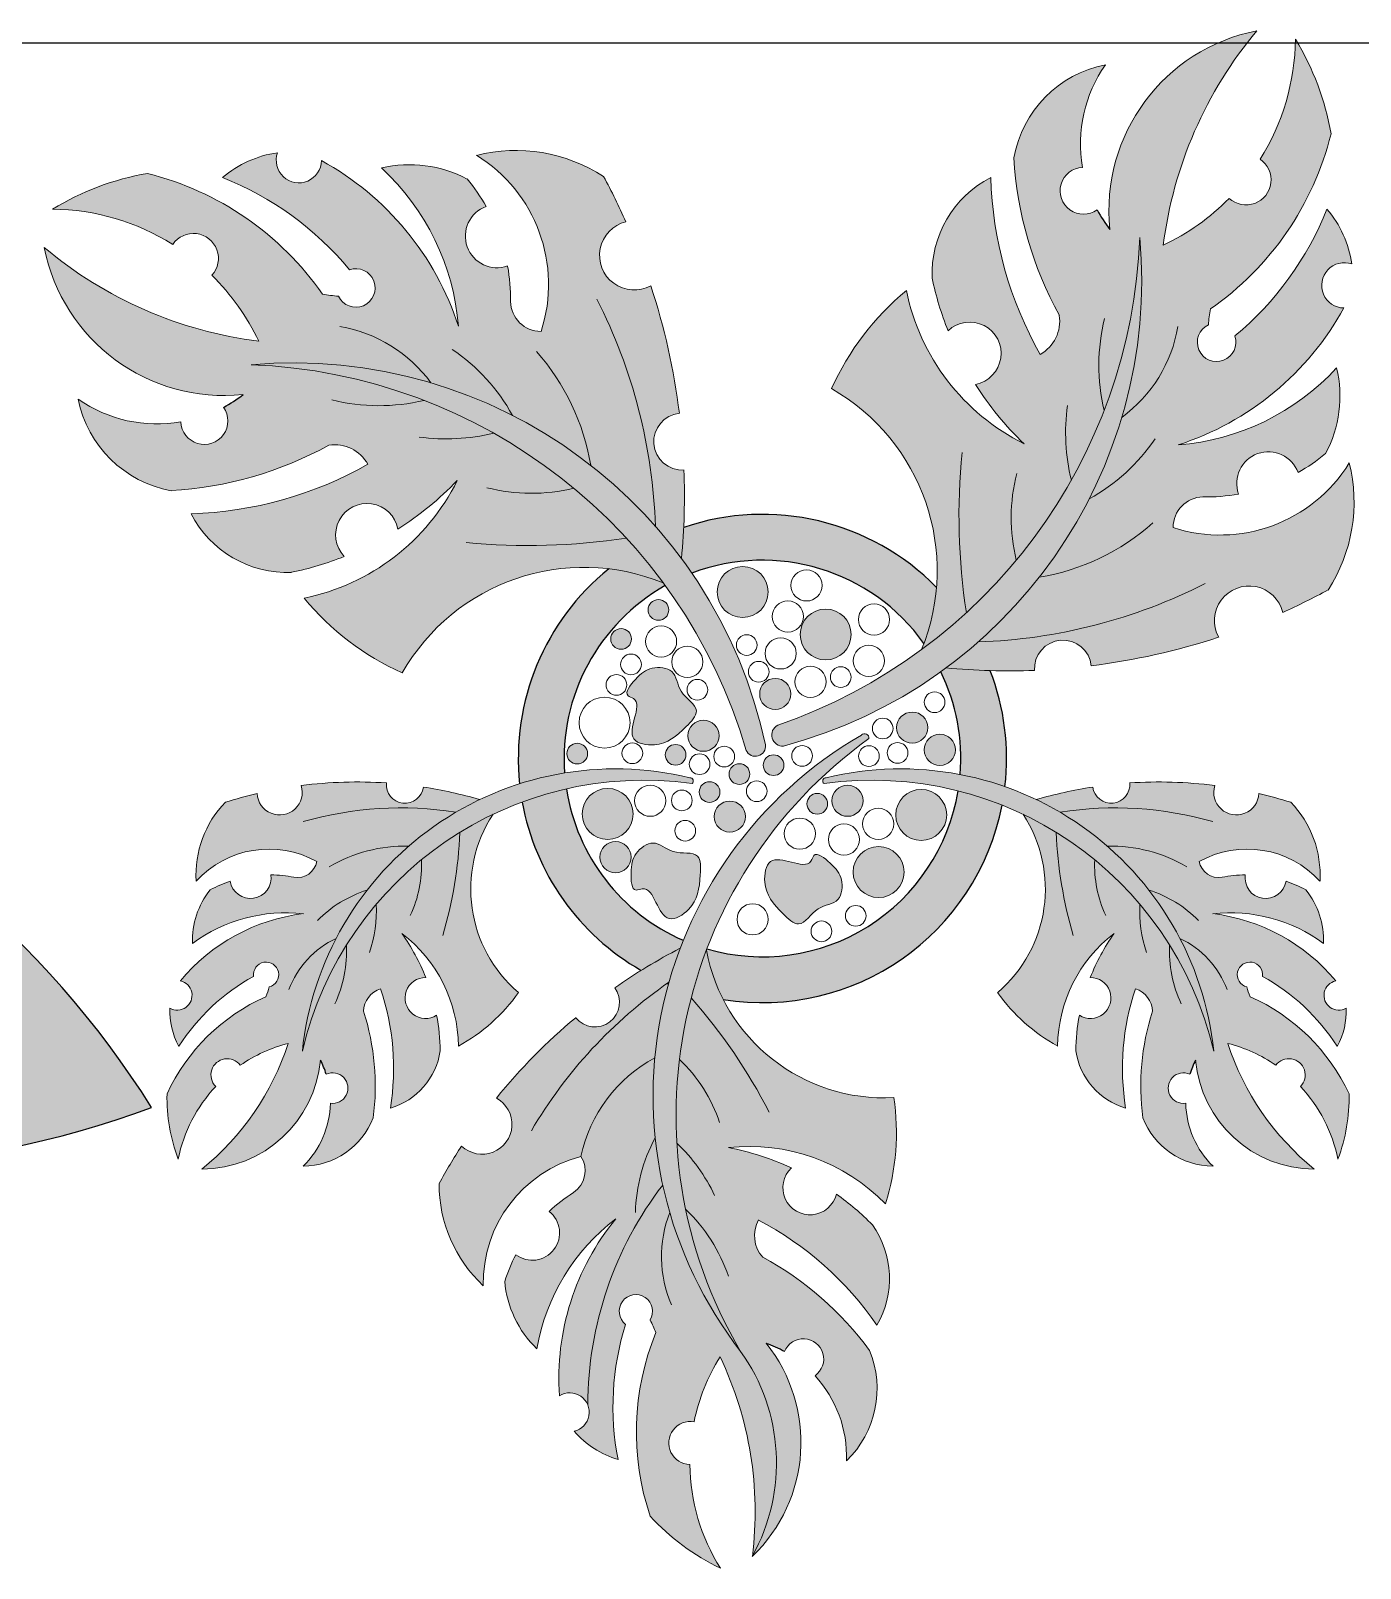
# Model space of a CAD drawing. Header units: inches. Extents: x 9636 to 21597, y -10243 to 557.
# Drawn here: x 14550.61 to 14568.34, y -8240.81 to -8220.3 of the extents above; entities that cross this region are included whole.
import ezdxf

# ---------------------------------------------------------------- set-up
doc = ezdxf.new("R2010")
doc.units = ezdxf.units.IN
doc.header["$MEASUREMENT"] = 0
doc.layers.add('estofado', color=7, linetype='Continuous', lineweight=25)
doc.layers.add('MESA', color=7, linetype='Continuous')

# ---------------------------------------------------------------- blocks, each defined once
blk = doc.blocks.new('FF')
at = {"layer": 'estofado', "ltscale": 0.1, "true_color": 0x939598}
h = blk.add_hatch(color=252, dxfattribs=at)
h.set_gradient(color1=(108, 164, 86), color2=(79, 120, 63), one_color=1, tint=0.36, name='CYLINDER')
h.paths.add_polyline_path([(14564.324, -8224.1, -0.314907), (14564.069, -8224.619, -0.122145), (14563.409, -8222.261, 0.291545), (14562.629, -8223.602, 0.043027), (14562.84, -8224.305, -1.339402), (14563.205, -8225.02, 0.060072), (14563.853, -8225.811, -0.231117), (14562.284, -8223.768, 0.11449), (14561.286, -8225.077, -0.376746), (14562.487, -8228.558, 0.228124), (14565.398, -8223.062, -0.2613), (14562.813, -8228.802, 0.033062), (14563.993, -8228.835, -0.981895), (14564.749, -8228.774, 0.048855), (14566.449, -8228.393, -1.138233), (14567.304, -8228.061, 0.018864), (14567.908, -8227.763, 0.208979), (14568.191, -8226.067, -0.346636), (14565.841, -8226.929, -0.42625), (14566.261, -8226.521, 0.04537), (14566.714, -8226.482, -0.994855), (14567.508, -8226.196, 0.044381), (14567.874, -8225.943, 0.18118), (14568.022, -8224.8, -0.18833), (14565.91, -8225.827, 0.191426), (14568.12, -8224, -1.174476), (14568.225, -8223.414, 0.140528), (14567.894, -8222.681, -0.125367), (14566.665, -8224.374, -2.245001), (14566.312, -8224.226, -0.031976), (14566.339, -8224.015, 0.181425), (14567.949, -8221.679, 0.094503), (14567.473, -8220.416, -0.138196), (14567.002, -8222.018, -1.074478), (14566.59, -8222.539, -0.088291), (14565.711, -8223.164, -0.144087), (14566.96, -8220.303, 0.388768), (14564.999, -8222.954, -0.041945), (14564.829, -8222.693, -1.340573), (14564.634, -8222.125, -0.196063), (14564.938, -8220.755, 0.307628), (14563.717, -8221.997, 0.111291)])
h = blk.add_hatch(color=252, dxfattribs=at)
h.set_gradient(color1=(108, 164, 86), color2=(102, 154, 81), one_color=1, tint=0.46, name='CYLINDER')
h.paths.add_polyline_path([(14559.286, -8227.343, 0.033062), (14559.319, -8226.162, -0.981895), (14559.258, -8225.406, 0.048855), (14558.876, -8223.706, -1.138233), (14558.545, -8222.851, 0.018864), (14558.247, -8222.247, 0.208979), (14556.551, -8221.964, -0.346636), (14557.413, -8224.314, -0.42625), (14557.005, -8223.894, 0.04537), (14556.966, -8223.441, -0.994855), (14556.68, -8222.647, 0.044381), (14556.427, -8222.281, 0.18118), (14555.284, -8222.133, -0.18833), (14556.311, -8224.245, 0.191426), (14554.484, -8222.035, -1.174476), (14553.898, -8221.93, 0.140528), (14553.165, -8222.261, -0.125367), (14554.858, -8223.49, -2.245001), (14554.71, -8223.843, -0.031976), (14554.499, -8223.816, 0.181425), (14552.163, -8222.206, 0.094503), (14550.899, -8222.682, -0.138196), (14552.501, -8223.153, -1.074478), (14553.023, -8223.565, -0.088291), (14553.648, -8224.444, -0.144087), (14550.787, -8223.195, 0.388768), (14553.438, -8225.156, -0.041945), (14553.177, -8225.326, -1.340573), (14552.609, -8225.521, -0.196063), (14551.239, -8225.218, 0.307628), (14552.48, -8226.438, 0.111291), (14554.584, -8225.831, -0.314907), (14555.103, -8226.086, -0.122145), (14552.745, -8226.746, 0.291545), (14554.086, -8227.527, 0.043027), (14554.789, -8227.315, -1.339402), (14555.503, -8226.95, 0.060072), (14556.295, -8226.302, -0.231117), (14554.252, -8227.871, 0.11449), (14555.561, -8228.869, -0.376746), (14559.042, -8227.668, 0.228124), (14553.545, -8224.757, -0.2613)])
h = blk.add_hatch(color=252, dxfattribs=at)
h.set_gradient(color1=(166, 115, 84), color2=(109, 75, 55), one_color=1, tint=0.32, name='INVCYLINDER')
h.paths.add_polyline_path([(14565.398, -8223.062, -0.309503), (14560.568, -8229.565, 0.812635), (14560.647, -8229.845, 0.364481)])
h = blk.add_hatch(color=252, dxfattribs=at)
h.set_gradient(color1=(166, 115, 84), color2=(109, 75, 55), one_color=1, tint=0.32, name='INVCYLINDER')
h.paths.add_polyline_path([(14560.149, -8229.901, 0.872708), (14560.405, -8229.827, 0.378997), (14553.545, -8224.757, -0.322151)])
h = blk.add_hatch(color=252, dxfattribs=at)
h.set_gradient(color1=(185, 193, 193), color2=(81, 92, 92), one_color=1, tint=0.34, name='CURVED')
h.paths.add_polyline_path([(14562.519, -8228.475, 0.06904), (14562.686, -8227.727, 0.288006), (14559.316, -8226.927, -0.011646), (14559.286, -8227.343, -0.009266), (14559.424, -8227.537, -0.341204)])
h = blk.add_hatch(color=252, dxfattribs=at)
h.set_gradient(color1=(179, 165, 128), color2=(150, 134, 90), one_color=1, tint=0.47)
h.paths.add_polyline_path([(14559.761, -8227.789, -1), (14560.441, -8227.789, -1)])
h = blk.add_hatch(color=252, dxfattribs=at)
h.set_gradient(color1=(185, 193, 193), color2=(81, 92, 92), one_color=1, tint=0.34, name='CURVED')
h.paths.add_polyline_path([(14559.068, -8227.704, 0.00155), (14559.042, -8227.668, 0.067559), (14558.315, -8227.48, 0.253608), (14557.126, -8230.346, -0.036817), (14557.726, -8230.202, -0.290631)])
h = blk.add_hatch(color=252, dxfattribs=at)
h.set_gradient(color1=(179, 165, 128), color2=(150, 134, 90), one_color=1, tint=0.47)
h.paths.add_polyline_path([(14558.841, -8228.028, 1), (14559.116, -8228.028, 1)])
h = blk.add_hatch(color=252, dxfattribs=at)
h.set_gradient(color1=(179, 165, 128), color2=(150, 134, 90), one_color=1, tint=0.47)
h.paths.add_polyline_path([(14560.869, -8228.356, 1), (14561.548, -8228.356, 1)])
h = blk.add_hatch(color=252, dxfattribs=at)
h.set_gradient(color1=(179, 165, 128), color2=(150, 134, 90), one_color=1, tint=0.47)
h.paths.add_polyline_path([(14558.342, -8228.415, 1), (14558.618, -8228.415, 1)])
h = blk.add_hatch(color=252, dxfattribs=at)
h.set_gradient(color1=(179, 165, 128), color2=(150, 134, 90), one_color=1, tint=0.47)
edge = h.paths.add_edge_path()
edge.add_spline(control_points=[(14558.66, -8229.469), (14558.633, -8229.576), (14558.577, -8229.794), (14559.035, -8229.871), (14559.275, -8229.664), (14559.584, -8229.341), (14559.227, -8229.152), (14559.221, -8228.807), (14558.865, -8228.776), (14558.695, -8228.916), (14558.496, -8229.161), (14558.725, -8229.224), (14558.688, -8229.363), (14558.66, -8229.469)], knot_values=[0, 0, 0, 0, 0.020201, 0.040881, 0.075874, 0.093984, 0.117931, 0.138882, 0.158108, 0.177537, 0.194687, 0.200618, 0.219249, 0.219249, 0.219249, 0.219249], degree=3, periodic=0)
h = blk.add_hatch(color=252, dxfattribs=at)
h.set_gradient(color1=(185, 193, 193), color2=(81, 92, 92), one_color=1, tint=0.34, name='CURVED')
h.paths.add_polyline_path([(14562.813, -8228.802, -0.003321), (14562.744, -8228.853, -0.134103), (14563.001, -8230.223, -0.036923), (14563.599, -8230.384, 0.121396), (14563.403, -8228.838, -0.016535)])
h = blk.add_hatch(color=252, dxfattribs=at)
h.set_gradient(color1=(179, 165, 128), color2=(150, 134, 90), one_color=1, tint=0.47)
h.paths.add_polyline_path([(14560.744, -8229.149, 1), (14560.328, -8229.149, 1)])
h = blk.add_hatch(color=252, dxfattribs=at)
h.set_gradient(color1=(179, 165, 128), color2=(150, 134, 90), one_color=1, tint=0.47)
h.paths.add_polyline_path([(14559.787, -8229.706, 1), (14559.37, -8229.706, 1)])
h = blk.add_hatch(color=252, dxfattribs=at)
h.set_gradient(color1=(179, 165, 128), color2=(150, 134, 90), one_color=1, tint=0.47)
h.paths.add_polyline_path([(14562.572, -8229.598, 1), (14562.155, -8229.598, 1)])
h = blk.add_hatch(color=252, dxfattribs=at)
h.set_gradient(color1=(166, 115, 84), color2=(109, 75, 55), one_color=1, tint=0.32, name='INVCYLINDER')
h.paths.add_polyline_path([(14561.784, -8229.744, 0.726279), (14561.686, -8229.696, 0.000011), (14561.686, -8229.696, 0.454782), (14560.074, -8237.918, -0.387777)])
h = blk.add_hatch(color=252, dxfattribs=at)
h.set_gradient(color1=(179, 165, 128), color2=(150, 134, 90), one_color=1, tint=0.47)
h.paths.add_polyline_path([(14562.939, -8229.895, 1), (14562.523, -8229.895, 1)])
h = blk.add_hatch(color=252, dxfattribs=at)
h.set_gradient(color1=(179, 165, 128), color2=(150, 134, 90), one_color=1, tint=0.47)
h.paths.add_polyline_path([(14558.033, -8229.945, 1), (14557.757, -8229.945, 1)])
h = blk.add_hatch(color=252, dxfattribs=at)
h.set_gradient(color1=(179, 165, 128), color2=(150, 134, 90), one_color=1, tint=0.47)
h.paths.add_polyline_path([(14559.345, -8229.961, 1), (14559.07, -8229.961, 1)])
h = blk.add_hatch(color=252, dxfattribs=at)
h.set_gradient(color1=(179, 165, 128), color2=(150, 134, 90), one_color=1, tint=0.47)
h.paths.add_polyline_path([(14560.196, -8230.218, 1), (14559.92, -8230.218, 1)])
h = blk.add_hatch(color=252, dxfattribs=at)
h.set_gradient(color1=(179, 165, 128), color2=(150, 134, 90), one_color=1, tint=0.47)
h.paths.add_polyline_path([(14560.651, -8230.099, 1), (14560.375, -8230.099, 1)])
h = blk.add_hatch(color=252, dxfattribs=at)
h.set_gradient(color1=(108, 164, 86), color2=(62, 94, 49), one_color=1, tint=0.28, name='CURVED')
h.paths.add_polyline_path([(14552.602, -8232.976, -1.174476), (14552.462, -8233.338, 0.140528), (14552.584, -8233.849, -0.125367), (14553.58, -8232.917, -2.245001), (14553.788, -8233.055, -0.031976), (14553.744, -8233.187, 0.181425), (14552.425, -8234.484, 0.094503), (14552.573, -8235.351, -0.138196), (14553.073, -8234.384, -1.074478), (14553.401, -8234.101, -0.088291), (14554.041, -8233.81, -0.144087), (14552.888, -8235.487, 0.388768), (14554.471, -8234.032, -0.041945), (14554.547, -8234.22, -1.340573), (14554.602, -8234.608, -0.196063), (14554.239, -8235.447, 0.307628), (14555.174, -8234.803, 0.111291), (14555.045, -8233.382, -0.314907), (14555.272, -8233.081, -0.122145), (14555.403, -8234.672, 0.291545), (14556.069, -8233.91, 0.043027), (14556.02, -8233.434, -1.339402), (14555.875, -8232.931, 0.060072), (14555.558, -8232.344, -0.231117), (14556.31, -8233.846, 0.11449), (14557.111, -8233.132, -0.376746), (14556.772, -8230.754, 0.228124), (14554.229, -8233.914, -0.2613), (14556.594, -8230.557, 0.033062), (14555.842, -8230.39, -0.981895), (14555.35, -8230.336, 0.048855), (14554.215, -8230.37, -1.138233), (14553.626, -8230.477, 0.018864), (14553.202, -8230.593, 0.208979), (14552.812, -8231.644, -0.346636), (14554.423, -8231.383, -0.42625), (14554.104, -8231.592, 0.04537), (14553.809, -8231.561, -0.994855), (14553.265, -8231.646, 0.044381), (14552.999, -8231.762, 0.18118), (14552.764, -8232.476, -0.18833), (14554.243, -8232.079, 0.191426)])
h = blk.add_hatch(color=252, dxfattribs=at)
h.set_gradient(color1=(166, 115, 84), color2=(109, 75, 55), one_color=1, tint=0.32, name='INVCYLINDER')
h.paths.add_polyline_path([(14559.426, -8230.344, 0.529291), (14559.421, -8230.272, 0.456534), (14554.229, -8233.914, -0.387777)])
h = blk.add_hatch(color=252, dxfattribs=at)
h.set_gradient(color1=(179, 165, 128), color2=(150, 134, 90), one_color=1, tint=0.47)
h.paths.add_polyline_path([(14559.798, -8230.457, 1), (14559.523, -8230.457, 1)])
h = blk.add_hatch(color=252, dxfattribs=at)
h.set_gradient(color1=(166, 115, 84), color2=(109, 75, 55), one_color=1, tint=0.32, name='INVCYLINDER')
h.paths.add_polyline_path([(14566.383, -8233.914, 0.456534), (14561.192, -8230.272, 0.529291), (14561.186, -8230.344, -0.387777)])
h = blk.add_hatch(color=252, dxfattribs=at)
h.set_gradient(color1=(108, 164, 86), color2=(154, 193, 138), one_color=1, tint=0.65, name='HEMISPHERICAL')
h.paths.add_polyline_path([(14566.189, -8231.383, -0.346636), (14567.8, -8231.644, 0.208979), (14567.41, -8230.593, 0.018864), (14566.986, -8230.477, -1.138233), (14566.398, -8230.37, 0.048855), (14565.262, -8230.336, -0.981895), (14564.77, -8230.39, 0.033062), (14564.019, -8230.557, -0.2613), (14566.383, -8233.914, 0.228124), (14563.841, -8230.754, -0.376746), (14563.502, -8233.132, 0.11449), (14564.302, -8233.846, -0.231117), (14565.055, -8232.344, 0.060072), (14564.737, -8232.931, -1.339402), (14564.592, -8233.434, 0.043027), (14564.544, -8233.91, 0.291545), (14565.209, -8234.672, -0.122145), (14565.34, -8233.081, -0.314907), (14565.568, -8233.382, 0.111291), (14565.439, -8234.803, 0.307628), (14566.374, -8235.447, -0.196063), (14566.01, -8234.608, -1.340573), (14566.065, -8234.22, -0.041945), (14566.142, -8234.032, 0.388768), (14567.724, -8235.487, -0.144087), (14566.571, -8233.81, -0.088291), (14567.212, -8234.101, -1.074478), (14567.54, -8234.384, -0.138196), (14568.039, -8235.351, 0.094503), (14568.188, -8234.484, 0.181425), (14566.868, -8233.187, -0.031976), (14566.825, -8233.055, -2.245001), (14567.032, -8232.917, -0.125367), (14568.029, -8233.849, 0.140528), (14568.15, -8233.338, -1.174476), (14568.01, -8232.976, 0.191426), (14566.37, -8232.079, -0.18833), (14567.849, -8232.476, 0.18118), (14567.613, -8231.762, 0.044381), (14567.347, -8231.646, -0.994855), (14566.804, -8231.561, 0.04537), (14566.508, -8231.592, -0.42625)])
h = blk.add_hatch(color=252, dxfattribs=at)
h.set_gradient(color1=(185, 193, 193), color2=(81, 92, 92), one_color=1, tint=0.34, name='CURVED')
h.paths.add_polyline_path([(14557.75, -8230.415, 0.03292), (14557.161, -8230.59, 0.221446), (14558.747, -8232.836, -0.019377), (14559.267, -8232.54, -0.005069), (14559.308, -8232.435, -0.256969)])
h = blk.add_hatch(color=252, dxfattribs=at)
h.set_gradient(color1=(179, 165, 128), color2=(150, 134, 90), one_color=1, tint=0.47)
h.paths.add_polyline_path([(14558.641, -8230.749, 1), (14557.961, -8230.749, 1)])
h = blk.add_hatch(color=252, dxfattribs=at)
h.set_gradient(color1=(185, 193, 193), color2=(81, 92, 92), one_color=1, tint=0.34, name='CURVED')
h.paths.add_polyline_path([(14562.974, -8230.442, -0.449638), (14559.624, -8232.549, 0.000699), (14559.618, -8232.566, 0.072477), (14559.842, -8233.223, 0.40511), (14563.56, -8230.632, 0.032975)])
h = blk.add_hatch(color=252, dxfattribs=at)
h.set_gradient(color1=(179, 165, 128), color2=(150, 134, 90), one_color=1, tint=0.47)
h.paths.add_polyline_path([(14561.234, -8230.614, 1), (14560.959, -8230.614, 1)])
h = blk.add_hatch(color=252, dxfattribs=at)
h.set_gradient(color1=(179, 165, 128), color2=(150, 134, 90), one_color=1, tint=0.47)
h.paths.add_polyline_path([(14561.708, -8230.573, 1), (14561.291, -8230.573, 1)])
h = blk.add_hatch(color=252, dxfattribs=at)
h.set_gradient(color1=(179, 165, 128), color2=(150, 134, 90), one_color=1, tint=0.47)
h.paths.add_polyline_path([(14562.822, -8230.763, 1), (14562.142, -8230.763, 1)])
h = blk.add_hatch(color=252, dxfattribs=at)
h.set_gradient(color1=(179, 165, 128), color2=(150, 134, 90), one_color=1, tint=0.47)
h.paths.add_polyline_path([(14560.137, -8230.785, 1), (14559.721, -8230.785, 1)])
h = blk.add_hatch(color=252, dxfattribs=at)
h.set_gradient(color1=(179, 165, 128), color2=(150, 134, 90), one_color=1, tint=0.47)
h.paths.add_polyline_path([(14558.615, -8231.325, 1), (14558.198, -8231.325, 1)])
h = blk.add_hatch(color=252, dxfattribs=at)
h.set_gradient(color1=(179, 165, 128), color2=(150, 134, 90), one_color=1, tint=0.47)
edge = h.paths.add_edge_path()
edge.add_spline(control_points=[(14558.945, -8231.929), (14558.995, -8232.028), (14559.098, -8232.228), (14559.492, -8231.983), (14559.534, -8231.669), (14559.552, -8231.223), (14559.16, -8231.317), (14558.927, -8231.062), (14558.639, -8231.274), (14558.605, -8231.492), (14558.618, -8231.807), (14558.831, -8231.703), (14558.896, -8231.832), (14558.945, -8231.929)], knot_values=[0, 0, 0, 0, 0.020201, 0.040881, 0.075874, 0.093984, 0.117931, 0.138882, 0.158108, 0.177537, 0.194687, 0.200618, 0.219249, 0.219249, 0.219249, 0.219249], degree=3, periodic=0)
h = blk.add_hatch(color=252, dxfattribs=at)
h.set_gradient(color1=(179, 165, 128), color2=(150, 134, 90), one_color=1, tint=0.47)
edge = h.paths.add_edge_path()
edge.add_spline(control_points=[(14560.754, -8231.393), (14560.646, -8231.365), (14560.429, -8231.309), (14560.352, -8231.767), (14560.559, -8232.007), (14560.882, -8232.316), (14561.071, -8231.96), (14561.416, -8231.953), (14561.447, -8231.597), (14561.307, -8231.428), (14561.062, -8231.228), (14560.998, -8231.457), (14560.859, -8231.42), (14560.754, -8231.393)], knot_values=[0, 0, 0, 0, 0.020201, 0.040881, 0.075874, 0.093984, 0.117931, 0.138882, 0.158108, 0.177537, 0.194687, 0.200618, 0.219249, 0.219249, 0.219249, 0.219249], degree=3, periodic=0)
h = blk.add_hatch(color=252, dxfattribs=at)
h.set_gradient(color1=(179, 165, 128), color2=(150, 134, 90), one_color=1, tint=0.47)
h.paths.add_polyline_path([(14562.254, -8231.524, 1), (14561.575, -8231.524, 1)])
h = blk.add_hatch(color=252, dxfattribs=at)
h.set_gradient(color1=(108, 164, 86), color2=(128, 178, 108), one_color=1, tint=0.56, name='CYLINDER')
h.paths.add_polyline_path([(14559.117, -8232.994, -0.021499), (14559.267, -8232.54, 0.033062), (14558.395, -8233.068, -0.981895), (14557.874, -8233.466, 0.048855), (14556.818, -8234.538, -1.138233), (14556.352, -8235.178, 0.018864), (14556.053, -8235.678, 0.208979), (14556.641, -8237.041, -0.346636), (14557.944, -8235.317, -0.218356), (14558.93, -8234.001, -0.045186), (14559.111, -8233.015, -0.00127), (14559.096, -8233.008, -0.001036)])
h = blk.add_hatch(color=252, dxfattribs=at)
h.set_gradient(color1=(108, 164, 86), color2=(128, 178, 108), one_color=1, tint=0.56, name='CYLINDER')
h.paths.add_polyline_path([(14562.005, -8235.949, 0.11449), (14562.118, -8234.532, -0.376746), (14559.618, -8232.566, 0.228124), (14560.074, -8237.918, -0.289779), (14560.23, -8240.651, 0.388768), (14560.414, -8237.81, -0.041945), (14560.659, -8237.92, -1.340573), (14561.067, -8238.241, -0.196063), (14561.487, -8239.377, 0.307628), (14561.793, -8237.905, 0.111291), (14560.368, -8236.662, -0.314907), (14560.311, -8236.165, -0.122145), (14561.893, -8237.569, 0.291545), (14561.832, -8236.231, 0.043027), (14561.35, -8235.819, -1.339402), (14560.751, -8235.471, 0.060072), (14559.91, -8235.199, -0.231117)])
h = blk.add_hatch(color=252, dxfattribs=at)
h.set_gradient(color1=(108, 164, 86), color2=(128, 178, 108), one_color=1, tint=0.56, name='CYLINDER')
h.paths.add_polyline_path([(14557.83, -8235.809, 0.04537), (14557.519, -8236.049, -0.994855), (14557.076, -8236.628, 0.044381), (14556.928, -8236.983, 0.18118), (14557.356, -8237.882, -0.18833), (14558.409, -8236.149, 0.191426), (14557.658, -8238.509, -0.461932), (14558.036, -8238.63, -0.164855), (14559.035, -8235.699, -0.076989), (14558.93, -8234.001, 0.218356), (14557.944, -8235.317, -0.42625)])
h = blk.add_hatch(color=252, dxfattribs=at)
h.set_gradient(color1=(108, 164, 86), color2=(128, 178, 108), one_color=1, tint=0.56, name='CYLINDER')
h.paths.add_polyline_path([(14558.868, -8240.115, 0.094503), (14559.804, -8240.81, -0.138196), (14559.397, -8239.426, -1.074478), (14559.453, -8238.855, -0.088291), (14559.799, -8237.99, -0.144087), (14560.23, -8240.651, 0.289779), (14560.074, -8237.918, -0.111568), (14559.035, -8235.699, 0.164855), (14558.036, -8238.63, -0.461932), (14557.856, -8238.984, 0.140528), (14558.439, -8239.361, -0.125367), (14558.54, -8237.557, -2.245001), (14558.866, -8237.5, -0.031976), (14558.945, -8237.666, 0.181425)])
at = {"layer": 'MESA', "ltscale": 0.8}
h = blk.add_hatch(color=85, dxfattribs=at)
h.dxf.hatch_style = 1
h.set_gradient(color1=(103, 159, 96), color2=(179, 207, 175), one_color=1, tint=0.75, name='INVCURVED')
h.paths.add_polyline_path([(14544.384, -8234.991, -0.199512), (14539.984, -8230.718, -0.09675), (14550.427, -8234.284, 0.086654), (14540.29, -8230.271, -0.192489), (14546.19, -8229.649, -0.158608), (14552.219, -8234.664, -0.158608)])
at = {"color": 252, "true_color": 0x939598}
blk.add_line((15113.189, -8220.47), (14456.189, -8220.47), dxfattribs=at)
at = {"layer": 'estofado', "color": 252, "lineweight": 5, "ltscale": 0.1, "true_color": 0x939598}
for centre, radius in [((14560.101, -8227.789), 0.34), ((14560.953, -8227.701), 0.208), ((14558.978, -8228.028), 0.138), ((14560.704, -8228.116), 0.208), ((14561.208, -8228.356), 0.34), ((14561.853, -8228.157), 0.208), ((14559.013, -8228.449), 0.208), ((14558.48, -8228.415), 0.138), ((14560.155, -8228.497), 0.138), ((14560.608, -8228.608), 0.208), ((14558.612, -8228.755), 0.138), ((14559.363, -8228.721), 0.208), ((14561.783, -8228.707), 0.208), ((14558.418, -8229.028), 0.138), ((14560.315, -8228.853), 0.138), ((14561.005, -8228.987), 0.208), ((14561.409, -8228.924), 0.138), ((14559.497, -8229.093), 0.138), ((14560.536, -8229.149), 0.208), ((14558.259, -8229.532), 0.34), ((14562.661, -8229.259), 0.138), ((14559.578, -8229.706), 0.208), ((14561.969, -8229.61), 0.138), ((14562.363, -8229.598), 0.208), ((14562.731, -8229.895), 0.208), ((14557.895, -8229.945), 0.138), ((14558.63, -8229.94), 0.138), ((14559.207, -8229.961), 0.138), ((14559.855, -8229.984), 0.138), ((14560.894, -8229.975), 0.138), ((14561.785, -8229.978), 0.138), ((14562.167, -8229.935), 0.138), ((14559.527, -8230.085), 0.138), ((14560.058, -8230.218), 0.138), ((14560.513, -8230.099), 0.138), ((14559.66, -8230.457), 0.138), ((14560.289, -8230.446), 0.138), ((14558.301, -8230.749), 0.34), ((14558.868, -8230.573), 0.208), ((14559.29, -8230.569), 0.138), ((14561.096, -8230.614), 0.138), ((14561.5, -8230.573), 0.208), ((14562.482, -8230.763), 0.34), ((14559.929, -8230.785), 0.208), ((14561.909, -8230.882), 0.208), ((14559.335, -8230.973), 0.138), ((14560.863, -8231.012), 0.208), ((14561.452, -8231.09), 0.208), ((14558.406, -8231.325), 0.208), ((14561.914, -8231.524), 0.34), ((14560.234, -8232.155), 0.208), ((14561.609, -8232.108), 0.138), ((14561.152, -8232.315), 0.138)]:
    blk.add_circle(centre, radius, dxfattribs=at)
for centre, radius, start, end in [((14567.426, -8222.699), 2.44, 101.0186, 185.9966), ((14571.195, -8223.856), 5.528, 140.0122, 172.8088), ((14564.395, -8220.381), 3.078, 327.8752, 359.3481), ((14564.398, -8222.294), 3.603, 9.8207, 31.4151), ((14565.241, -8222.274), 1.548, 101.2825, 169.6799), ((14566.465, -8221.813), 1.857, 145.305, 189.6765), ((14564.031, -8220.702), 4.037, 304.8613, 345.9935), ((14557.076, -8224.046), 2.146, 56.9429, 104.1578), ((14554.109, -8223.374), 1.459, 98.3059, 130.3029), ((14554.183, -8222.03), 0.302, 160.6631, 359.0131), ((14552.617, -8225.439), 3.882, 17.9062, 61.2534), ((14555.659, -8223.733), 1.643, 62.1153, 103.1932), ((14555.491, -8223.686), 2.022, 341.9118, 58.3844), ((14568.687, -8221.702), 4.978, 183.393, 208.7944), ((14566.815, -8222.293), 0.333, 227.5673, 55.7919), ((14552.777, -8225.757), 3.603, 99.8207, 121.4151), ((14551.186, -8226.124), 4.037, 34.8613, 75.9935), ((14551.599, -8226.199), 4.238, 39.7257, 68.3087), ((14553.094, -8224.505), 3.228, 4.6076, 47.2701), ((14554.493, -8223.884), 2.513, 29.481, 39.6456), ((14550.388, -8226.504), 8.937, 24.1234, 28.4463), ((14564.071, -8223.544), 1.444, 117.2921, 182.3073), ((14568.493, -8222.11), 5.086, 181.7055, 209.5612), ((14564.647, -8222.438), 0.313, 92.4292, 305.5449), ((14550.864, -8225.76), 3.078, 57.8752, 89.3481), ((14556.825, -8223.043), 0.422, 110.1108, 289.5198), ((14564.395, -8220.381), 3.078, 295.3016, 315.484), ((14563.956, -8221.115), 4.238, 309.7257, 338.3087), ((14566.781, -8223.625), 1.459, 8.3059, 40.3029), ((14558.655, -8223.3), 0.462, 103.7865, 298.5822), ((14552.777, -8223.34), 0.333, 317.5673, 145.7919), ((14554.34, -8218.96), 5.528, 230.0122, 262.8088), ((14553.183, -8222.729), 2.44, 191.0186, 275.9966), ((14554.943, -8223.734), 0.257, 205.201, 109.1617), ((14554.493, -8223.884), 2.513, 359.2754, 10.1496), ((14568.125, -8223.699), 0.302, 70.6631, 269.0131), ((14550.864, -8225.76), 3.078, 25.3016, 45.484), ((14550.388, -8226.504), 8.937, 7.0576, 18.2453), ((14566.81, -8222.728), 4.272, 191.8137, 201.6687), ((14554.816, -8222.18), 1.667, 259.0186, 266.3445), ((14557.41, -8223.908), 0.405, 181.0153, 270.3634), ((14551.729, -8227.155), 7.213, 1.9256, 26.9542), ((14564.605, -8226.573), 3.64, 129.608, 155.7334), ((14565.16, -8223.183), 2.935, 191.5061, 243.5602), ((14563.825, -8224.177), 0.505, 298.8789, 8.7972), ((14567.44, -8224.768), 2.589, 165.9423, 193.4167), ((14564.716, -8222.133), 3.882, 287.9062, 331.2534), ((14567.976, -8224.332), 1.667, 169.0186, 176.3445), ((14554.414, -8226.116), 1.894, 36.1411, 80.3873), ((14563.129, -8224.608), 0.419, 280.5489, 133.5686), ((14564.039, -8223.93), 1.894, 306.1411, 350.3873), ((14566.422, -8224.459), 0.257, 115.201, 19.1617), ((14554.822, -8226.642), 2.518, 28.6905, 56.0246), ((14555.076, -8226.6), 3.041, 9.4944, 41.5537), ((14565.651, -8222.61), 3.228, 274.6076, 317.2701), ((14566.423, -8225.175), 1.643, 332.1153, 13.1932), ((14559.905, -8227.501), 2.79, 337.7465, 60.3213), ((14566.81, -8222.728), 4.272, 212.4488, 226.1997), ((14552.297, -8223.691), 1.857, 235.305, 279.6765), ((14552.758, -8224.915), 1.548, 191.2825, 259.6799), ((14552.922, -8225.508), 0.313, 182.4292, 35.5449), ((14555.252, -8222.715), 2.589, 255.9423, 283.4167), ((14567.091, -8225.661), 2.683, 172.3137, 193.7119), ((14559.296, -8225.783), 0.38, 95.6708, 273.5772), ((14556.145, -8223.064), 2.683, 262.3137, 283.7119), ((14563.513, -8224.338), 2.518, 298.6905, 326.0246), ((14552.186, -8221.468), 4.978, 273.393, 298.7944), ((14554.661, -8226.33), 0.505, 28.8789, 98.7972), ((14571.599, -8226.769), 8.613, 174.4084, 188.6615), ((14567.112, -8226.341), 0.422, 20.1108, 199.5198), ((14566.271, -8224.009), 2.513, 299.481, 309.6456), ((14552.594, -8221.662), 5.086, 271.7055, 299.5612), ((14550.388, -8226.504), 8.937, 354.6159, 2.1904), ((14566.052, -8226.799), 2.37, 165.544, 193.8081), ((14566.469, -8225.007), 2.022, 251.9118, 328.3844), ((14566.109, -8226.592), 2.146, 326.9429, 14.1578), ((14553.667, -8224.995), 2.935, 281.5061, 333.5602), ((14553.211, -8223.345), 4.272, 302.4488, 316.1997), ((14557.283, -8224.103), 2.37, 255.544, 283.8081), ((14555.092, -8227.027), 0.419, 10.5489, 223.5686), ((14566.247, -8226.926), 0.405, 91.0153, 180.3634), ((14566.271, -8224.009), 2.513, 269.2754, 280.1496), ((14554.028, -8226.084), 1.444, 207.2921, 272.3073), ((14563.555, -8224.593), 3.041, 279.4944, 311.5537), ((14557.253, -8218.556), 8.613, 264.4084, 278.6615), ((14553.211, -8223.345), 4.272, 281.8137, 291.6687), ((14557.985, -8230.25), 2.79, 67.7465, 150.3213), ((14563.001, -8221.246), 7.213, 271.9256, 296.9542), ((14566.855, -8228.171), 0.462, 13.7865, 208.5822), ((14563.651, -8219.904), 8.937, 294.1234, 298.4463), ((14557.057, -8225.55), 3.64, 219.608, 245.7334), ((14564.372, -8228.812), 0.38, 5.6708, 183.5772), ((14563.651, -8219.904), 8.937, 277.0576, 288.2453), ((14563.651, -8219.904), 8.937, 264.6159, 272.1904), ((14554.957, -8236.151), 5.828, 86.1325, 97.3203), ((14565.655, -8236.151), 5.828, 82.6797, 93.8675), ((14554.957, -8236.151), 5.828, 103.1984, 107.5212), ((14553.927, -8230.462), 0.301, 182.8615, 17.6572), ((14555.597, -8230.359), 0.248, 174.7458, 352.6522), ((14554.957, -8236.151), 5.828, 73.6909, 81.2654), ((14565.655, -8236.151), 5.828, 98.7346, 106.3091), ((14565.016, -8230.359), 0.248, 187.3478, 5.2542), ((14566.685, -8230.462), 0.301, 162.3428, 357.1385), ((14565.655, -8236.151), 5.828, 72.4788, 76.8016), ((14554.21, -8231.565), 1.4, 136.0179, 183.2328), ((14555.54, -8235.373), 4.704, 81.0006, 106.0292), ((14565.073, -8235.373), 4.704, 73.9708, 98.9994), ((14566.403, -8231.565), 1.4, 356.7672, 43.9821), ((14558.295, -8231.75), 1.82, 146.8215, 229.3963), ((14562.318, -8231.75), 1.82, 310.6037, 33.1785), ((14550.717, -8230.774), 5.617, 343.4834, 357.7365), ((14569.896, -8230.774), 5.617, 182.2635, 196.5166), ((14553.784, -8232.536), 1.318, 60.9868, 137.4594), ((14555.598, -8233.161), 1.983, 88.5693, 120.6287), ((14565.014, -8233.161), 1.983, 59.3713, 91.4307), ((14566.829, -8232.536), 1.318, 42.5406, 119.0132), ((14554.163, -8231.334), 0.264, 260.0903, 349.4383), ((14554.272, -8231.44), 1.546, 334.6189, 2.8831), ((14566.341, -8231.44), 1.546, 177.1169, 205.3811), ((14566.449, -8231.334), 0.264, 190.5617, 279.9097), ((14553.834, -8232.434), 1.071, 141.1903, 182.2681), ((14553.787, -8233.199), 1.638, 108.5559, 118.7205), ((14553.537, -8231.602), 0.275, 189.1858, 8.5947), ((14553.787, -8233.199), 1.638, 78.3504, 89.2246), ((14566.826, -8233.199), 1.638, 90.7754, 101.6496), ((14567.076, -8231.602), 0.275, 171.4053, 350.8142), ((14566.826, -8233.199), 1.638, 61.2795, 71.4441), ((14566.778, -8232.434), 1.071, 357.7319, 38.8097), ((14555.593, -8233.329), 1.642, 107.7654, 135.0996), ((14553.466, -8232.04), 1.75, 341.3887, 2.7869), ((14567.146, -8232.04), 1.75, 177.2131, 198.6113), ((14565.019, -8233.329), 1.642, 44.9004, 72.2346), ((14554.551, -8234.592), 2.532, 96.9812, 140.3284), ((14554.011, -8234.172), 2.105, 83.6826, 126.345), ((14566.601, -8234.172), 2.105, 53.655, 96.3174), ((14566.062, -8234.592), 2.532, 39.6716, 83.0188), ((14553.283, -8233.953), 2.786, 21.5237, 35.2746), ((14554.396, -8233.865), 1.914, 0.581, 52.6352), ((14566.216, -8233.865), 1.914, 127.3648, 179.419), ((14567.329, -8233.953), 2.786, 144.7254, 158.4763), ((14555.206, -8233.526), 1.235, 115.216, 159.4623), ((14553.132, -8232.569), 1.688, 335.0173, 2.4916), ((14562.819, -8239.394), 7.719, 117.3918, 124.9664), ((14561.987, -8232.126), 2.41, 190.5225, 273.0973), ((14567.48, -8232.569), 1.688, 177.5084, 204.9827), ((14565.406, -8233.526), 1.235, 20.5377, 64.784), ((14553.746, -8232.893), 0.168, 284.2759, 188.2367), ((14566.866, -8232.893), 0.168, 351.7633, 255.7241), ((14552.561, -8233.169), 0.197, 239.7381, 78.088), ((14554.911, -8235.338), 2.764, 118.8007, 147.3836), ((14555.873, -8233.204), 0.273, 89.6239, 302.6435), ((14564.739, -8233.204), 0.273, 237.3565, 90.3761), ((14565.701, -8235.338), 2.764, 32.6164, 61.1993), ((14568.051, -8233.169), 0.197, 101.912, 300.2619), ((14554.812, -8235.593), 2.633, 113.9363, 155.0685), ((14552.735, -8232.782), 1.087, 338.0936, 345.4195), ((14555.374, -8233.394), 0.329, 107.9539, 177.8722), ((14552.129, -8234.141), 3.317, 350.7805, 18.6362), ((14555.171, -8231.763), 2.374, 298.683, 324.8084), ((14562.664, -8238.116), 6.23, 124.7016, 149.7302), ((14558.131, -8233.262), 0.328, 218.4468, 36.3532), ((14565.442, -8231.763), 2.374, 215.1916, 241.317), ((14568.483, -8234.141), 3.317, 161.3638, 189.2195), ((14565.239, -8233.394), 0.329, 2.1278, 72.0461), ((14567.877, -8232.782), 1.087, 194.5805, 201.9064), ((14565.8, -8235.593), 2.633, 24.9315, 66.0637), ((14553.413, -8233.382), 0.952, 177.3808, 209.3779), ((14551.955, -8234.378), 3.247, 352.4679, 17.8694), ((14553.837, -8238.125), 7.439, 27.1843, 41.4375), ((14568.657, -8234.378), 3.247, 162.1306, 187.5321), ((14567.199, -8233.382), 0.952, 330.6221, 2.6192), ((14553.283, -8233.953), 2.786, 0.8887, 10.7437), ((14562.819, -8239.394), 7.719, 129.8335, 141.0213), ((14567.329, -8233.953), 2.786, 169.2563, 179.1113), ((14550.615, -8232.689), 3.605, 309.0872, 341.8838), ((14554.54, -8235.754), 2.007, 104.3766, 124.559), ((14566.073, -8235.754), 2.007, 55.441, 75.6234), ((14569.997, -8232.689), 3.605, 198.1162, 230.9128), ((14553.227, -8234.231), 0.217, 36.6423, 224.8669), ((14555.138, -8233.769), 0.941, 286.3671, 351.3823), ((14559.872, -8235.734), 1.973, 118.5185, 167.7887), ((14565.474, -8233.769), 0.941, 188.6177, 253.6329), ((14567.386, -8234.231), 0.217, 315.1331, 143.3577), ((14552.885, -8233.895), 1.591, 270.0936, 355.0715), ((14554.633, -8234.406), 0.204, 261.5041, 114.6198), ((14557.851, -8235.51), 2.047, 18.3199, 46.584), ((14565.98, -8234.406), 0.204, 65.3802, 278.4959), ((14567.727, -8233.895), 1.591, 184.9285, 269.9064), ((14554.54, -8235.754), 2.007, 136.9502, 168.4231), ((14566.073, -8235.754), 2.007, 11.5769, 43.0498), ((14554.774, -8234.529), 2.35, 178.8957, 200.49), ((14553.392, -8234.582), 1.211, 314.38, 358.7514), ((14556.626, -8234.889), 0.399, 226.5625, 61.3582), ((14559.008, -8234.997), 3.144, 342.384, 8.5094), ((14567.221, -8234.582), 1.211, 181.2486, 225.62), ((14565.839, -8234.529), 2.35, 339.51, 1.1043), ((14554.232, -8234.437), 1.01, 270.3575, 338.7549), ((14566.38, -8234.437), 1.01, 201.2451, 269.6425), ((14562.819, -8239.394), 7.719, 146.8994, 151.2222), ((14560.846, -8236.11), 2.175, 151.4664, 178.8006), ((14557.629, -8236.821), 2.317, 25.0896, 46.4879), ((14560.19, -8237.719), 2.535, 44.282, 96.3362), ((14559.205, -8238.821), 3.69, 65.2247, 78.9756), ((14558.387, -8237.006), 1.746, 104.6878, 181.1604), ((14557.651, -8235.508), 0.35, 303.7913, 33.1393), ((14560.999, -8235.734), 0.362, 133.3249, 346.3445), ((14557.907, -8235.687), 1.854, 179.7189, 226.9338), ((14558.997, -8237.639), 2.17, 122.0514, 132.9256), ((14562.86, -8238.639), 4.824, 142.4479, 179.8931), ((14559.205, -8238.821), 3.69, 44.5897, 54.4447), ((14557.296, -8236.338), 0.364, 232.8868, 52.2957), ((14560.655, -8236.652), 1.636, 158.917, 203.1632), ((14557.793, -8237.634), 2.236, 18.7183, 46.1926), ((14560.102, -8238.364), 2.788, 127.3836, 170.046), ((14561.003, -8238.273), 3.353, 140.6821, 184.0293), ((14560.695, -8236.372), 0.436, 151.6549, 221.5732), ((14558.271, -8240.056), 4.393, 34.4815, 62.3371), ((14560.812, -8236.947), 1.247, 330.0681, 35.0833), ((14558.997, -8237.639), 2.17, 152.2569, 162.4215), ((14558.321, -8240.443), 4.3, 36.1689, 61.5704), ((14558.342, -8236.862), 1.419, 184.8913, 225.9691), ((14558.677, -8237.382), 0.222, 327.9769, 231.9376), ((14557.608, -8238.201), 1.44, 21.7946, 29.1205), ((14562.031, -8238.658), 3.66, 162.5017, 191.0846), ((14562.17, -8238.993), 3.487, 157.6373, 198.7695), ((14558.771, -8239.13), 2.108, 313.7946, 38.7725), ((14560.911, -8238.02), 0.271, 305.2051, 158.3208), ((14560.557, -8238.416), 1.337, 314.0585, 22.4559), ((14562.056, -8239.396), 2.659, 148.0776, 168.26), ((14555.493, -8240.052), 4.775, 352.7882, 25.5848), ((14557.992, -8239.407), 2.56, 330.9322, 35.574), ((14559.883, -8239.324), 1.604, 358.081, 42.4524), ((14557.795, -8238.73), 0.26, 283.4391, 121.789), ((14559.404, -8239.139), 0.288, 80.3433, 268.5678), ((14558.806, -8238.155), 1.261, 221.0818, 253.0788), ((14562.056, -8239.396), 2.659, 180.6511, 212.1241), ((14561.159, -8238.008), 3.112, 222.5967, 244.191)]:
    blk.add_arc(centre, radius, start, end, dxfattribs=at)
at = {"layer": 'estofado', "color": 252, "ltscale": 0.1, "true_color": 0x939598}
for centre, radius, start, end in [((14566.465, -8221.813), 1.857, 208.2976, 217.9049), ((14552.297, -8223.691), 1.857, 298.2976, 307.9049), ((14560.365, -8230.01), 3.256, 44.5248, 108.7916), ((14560.365, -8230.01), 2.645, 35.4554, 110.8148), ((14560.365, -8230.01), 3.256, 129.0122, 185.9347), ((14560.365, -8230.01), 2.645, 119.3518, 184.1737), ((14560.365, -8230.01), 2.645, 355.3819, 25.9338), ((14560.365, -8230.01), 3.256, 353.3979, 21.0844), ((14560.365, -8230.01), 2.645, 188.82, 246.4657), ((14560.365, -8230.01), 2.645, 253.7485, 350.5904), ((14560.365, -8230.01), 3.256, 190.2712, 240.2168), ((14560.365, -8230.01), 3.256, 260.7676, 348.9809), ((14560.365, -8230.01), 3.256, 247.0716, 247.3627), ((14553.392, -8234.582), 1.211, 17.3725, 26.9799), ((14567.221, -8234.582), 1.211, 153.0201, 162.6275), ((14559.883, -8239.324), 1.604, 61.0735, 70.6809)]:
    blk.add_arc(centre, radius, start, end, dxfattribs=at)
at = {"layer": 'estofado', "color": 252, "lineweight": 20, "ltscale": 0.1, "true_color": 0x939598}
for centre, radius, start, end in [((14558.233, -8222.786), 7.17, 289.0066, 357.7964), ((14558.988, -8223.627), 6.435, 284.942, 5.0453), ((14554.111, -8231.168), 6.435, 12.0191, 95.0453), ((14553.27, -8231.922), 7.17, 16.3708, 87.7964), ((14564.465, -8234.51), 5.558, 120.0005, 217.8213), ((14560.637, -8229.697), 0.148, 117.5535, 273.9476), ((14561.727, -8229.736), 0.0578, 352.069, 136.0321), ((14565.406, -8234.768), 6.193, 125.7916, 210.5723), ((14560.272, -8229.847), 0.134, 203.8853, 8.3312), ((14558.403, -8234.344), 4.196, 76.2995, 174.1203), ((14558.783, -8234.976), 4.676, 82.0906, 166.8713), ((14559.399, -8230.31), 0.0436, 308.368, 92.3311), ((14561.213, -8230.31), 0.0436, 87.6689, 231.632), ((14561.83, -8234.976), 4.676, 13.1287, 97.9094), ((14562.209, -8234.344), 4.196, 5.8797, 103.7005)]:
    blk.add_arc(centre, radius, start, end, dxfattribs=at)
at = {"layer": 'estofado', "color": 252, "lineweight": 5, "ltscale": 0.1, "true_color": 0x939598}
for points in [[(14558.66, -8229.469), (14558.652, -8229.749), (14558.927, -8229.827), (14559.347, -8229.585), (14559.485, -8229.375), (14559.281, -8229.113), (14559.157, -8228.851), (14558.894, -8228.805), (14558.671, -8228.956), (14558.573, -8229.172), (14558.645, -8229.211), (14558.66, -8229.469)], [(14558.945, -8231.929), (14559.123, -8232.145), (14559.382, -8232.021), (14559.536, -8231.562), (14559.501, -8231.313), (14559.175, -8231.251), (14558.908, -8231.137), (14558.681, -8231.276), (14558.613, -8231.537), (14558.682, -8231.764), (14558.763, -8231.746), (14558.945, -8231.929)], [(14560.754, -8231.393), (14560.474, -8231.384), (14560.396, -8231.659), (14560.638, -8232.079), (14560.848, -8232.217), (14561.11, -8232.014), (14561.372, -8231.889), (14561.418, -8231.627), (14561.267, -8231.404), (14561.051, -8231.305), (14561.012, -8231.377), (14560.754, -8231.393)]]:
    blk.add_spline(points, degree=3, dxfattribs=at)
at = {"layer": 'MESA', "ltscale": 0.8}
for centre, start, end in [((14541.499, -8241.421), 32.2235, 68.2734), ((14547.799, -8222.787), 254.3627, 290.4126)]:
    blk.add_arc(centre, 12.672, start, end, dxfattribs=at)

msp = doc.modelspace()

# ---------------------------------------------------------------- block references
at = {"color": 18, "true_color": 0x000000}
msp.add_blockref('FF', (0, 0), dxfattribs=at)

doc.saveas('drawing.dxf')
